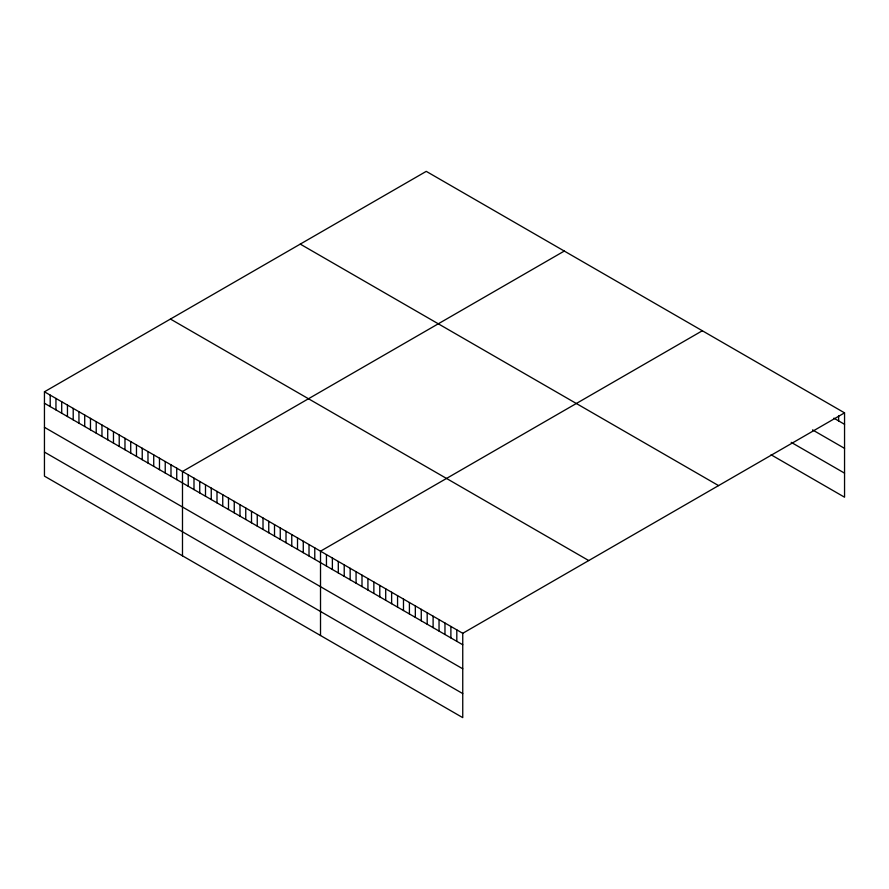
<?xml version="1.0" encoding="UTF-8"?>
<svg xmlns="http://www.w3.org/2000/svg" width="889" height="889" viewBox="0 0 889 889"><rect width="100%" height="100%" fill="white"/><g stroke="black" fill="none" stroke-linecap="round" stroke-linejoin="round"><path stroke-width="1.33" d="M44.45 391.793L462.747 633.301L462.747 717.634L44.45 476.137L44.45 391.793L426.253 171.366L844.55 412.863L844.55 497.207L771.074 454.779M564.293 251.054L182.489 471.492L182.489 555.836M702.332 330.752L320.518 551.191L320.518 635.524M462.747 633.301L844.55 412.863M833.882 418.163L844.55 424.32M812.546 429.898L844.55 448.367M791.221 442.355L844.55 473.148M300.26 244.108L718.556 485.605M170.444 319.051L588.74 560.559M44.45 403.25L462.747 644.758M44.45 427.309L462.747 668.806M44.45 452.09L462.747 693.587M838.627 415.808L838.627 420.897M456.813 629.879L456.813 641.336M450.89 626.456L450.89 637.913M444.967 623.033L444.967 634.49M439.044 619.611L439.044 631.068M433.11 616.188L433.11 627.645M427.187 612.765L427.187 624.222M421.264 609.354L421.264 620.8M415.33 605.931L415.33 617.388M409.407 602.509L409.407 613.966M403.484 599.086L403.484 610.543M397.561 595.663L397.561 607.12M391.627 592.241L391.627 603.698M385.704 588.818L385.704 600.275M379.781 585.395L379.781 596.852M373.858 581.984L373.858 593.43M367.924 578.561L367.924 590.018M362.001 575.139L362.001 586.596M356.078 571.716L356.078 583.173M350.155 568.293L350.155 579.75M344.221 564.871L344.221 576.328M338.298 561.448L338.298 572.905M332.375 558.025L332.375 569.482M326.452 554.614L326.452 566.06M314.773 547.868L314.773 559.325M309.016 544.546L309.016 556.003M303.271 541.223L303.271 552.68M297.515 537.901L297.515 549.358M291.77 534.589L291.77 546.046M286.014 531.266L286.014 542.723M280.257 527.944L280.257 539.401M274.512 524.621L274.512 536.078M268.756 521.298L268.756 532.755M263.011 517.987L263.011 529.433M257.254 514.664L257.254 526.121M251.509 511.342L251.509 522.799M245.753 508.019L245.753 519.476M239.997 504.696L239.997 516.153M234.252 501.374L234.252 512.831M228.495 498.062L228.495 509.519M222.75 494.74L222.75 506.197M216.994 491.417L216.994 502.874M211.249 488.094L211.249 499.551M205.492 484.772L205.492 496.229M199.736 481.46L199.736 492.906M193.991 478.138L193.991 489.595M188.235 474.815L188.235 486.272M176.733 468.17L176.733 479.627M170.988 464.847L170.988 476.304M165.232 461.535L165.232 472.992M159.475 458.213L159.475 469.67M153.73 454.89L153.73 466.347M147.974 451.568L147.974 463.025M142.229 448.245L142.229 459.702M136.473 444.933L136.473 456.379M130.727 441.611L130.727 453.068M124.971 438.288L124.971 449.745M119.215 434.965L119.215 446.422M113.47 431.643L113.47 443.1M107.713 428.32L107.713 439.777M101.968 425.009L101.968 436.466M96.212 421.686L96.212 433.143M90.467 418.363L90.467 429.82M84.711 415.041L84.711 426.498M78.954 411.718L78.954 423.175M73.209 408.407L73.209 419.852M67.453 405.084L67.453 416.541M61.708 401.761L61.708 413.218M55.951 398.439L55.951 409.896M50.206 395.116L50.206 406.573"/></g></svg>
